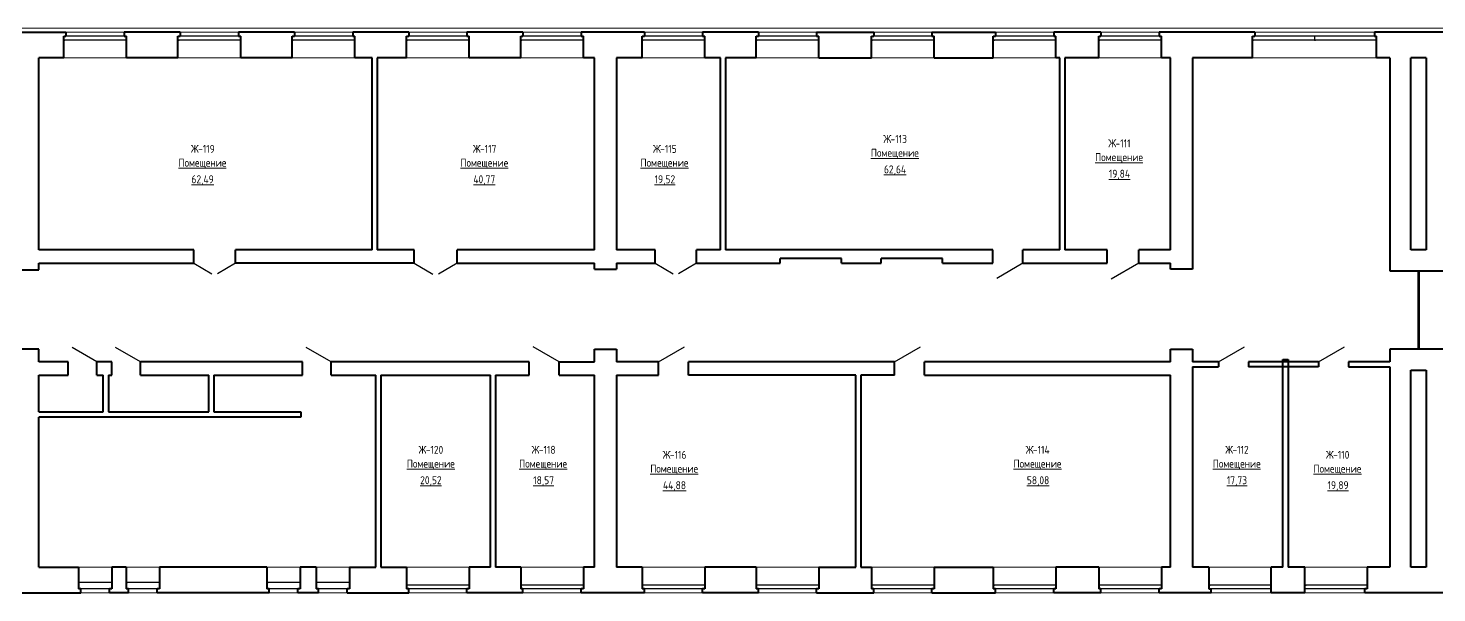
# Model space of a CAD drawing. Header units: millimetres. Extents: x -24 to 373619, y 275 to 149465.
# Drawn here: x 274199 to 318219, y 127815 to 145465 of the extents above; entities that cross this region are included whole.
import ezdxf

# ---------------------------------------------------------------- set-up
doc = ezdxf.new("R2010")
doc.units = ezdxf.units.MM
for name, color, linetype, lineweight in [('Двери', 7, 'Continuous', 18), ('Каркас_Импост', 7, 'Continuous', 30), ('Марки помещений', 7, 'Continuous', 18), ('Окна', 7, 'Continuous', 18), ('Остекление', 7, 'Continuous', 30), ('Панель', 7, 'Continuous', 30), ('Стены', 7, 'Continuous', 18), ('Стены разрез', 7, 'Continuous', 40)]:
    doc.layers.add(name, color=color, linetype=linetype, lineweight=lineweight)
doc.styles.add('GOST Common_1', font='GOST Common.ttf', dxfattribs={"width": 0.9, "height": 250})

# ---------------------------------------------------------------- blocks, each defined once
blk = doc.blocks.new('AC_Дверь_Двупольная_ДеревяннаяВнутренняя_филенчатая_с_верхом - 1260х2080-580178-001_Весь этаж')
at = {"layer": 'Панель'}
for p, q in [((-650, -210), (-87, -535)), ((650, -210), (87, -535))]:
    blk.add_line(p, q, dxfattribs=at)
blk = doc.blocks.new('AC_Дверь_Однопольная_ДеревяннаяВнутренняя_ГОСТ6629-88 - 860х2080h-580184-001_Весь этаж')
at = {"layer": 'Панель'}
blk.add_line((-450, -210), (329, -660), dxfattribs=at)
blk = doc.blocks.new('AC_Дверь_Двупольная_ДеревяннаяВнутренняя_филенчатая - 1300х3000 _с верхней филенкой_-1358584-001_Весь этаж')
at = {"layer": 'Панель'}
for p, q in [((-670, -210), (-90, -545)), ((670, -210), (90, -545))]:
    blk.add_line(p, q, dxfattribs=at)
blk = doc.blocks.new('ИРНИТУ_Дверь_Однопольная_ДеревяннаяВнутренняя_филенчатая - 900х2080-1341271-001_Весь этаж')
at = {"layer": 'Панель'}
blk.add_line((-470, -210), (344, -680), dxfattribs=at)
blk = doc.blocks.new('ИРНИТУ_Дверь_Однопольная_ДеревяннаяВнутренняя_филенчатая - 900х2080-1341260-001_Весь этаж')
at = {"layer": 'Панель'}
blk.add_line((-470, 210), (344, 680), dxfattribs=at)
blk = doc.blocks.new('ИРНИТУ_Дверь_Однопольная_ДеревяннаяВнутренняя_филенчатая - 900х2080-1341269-001_Весь этаж')
at = {"layer": 'Панель'}
blk.add_line((-470, 80), (344, 550), dxfattribs=at)
blk = doc.blocks.new('ИРНИТУ_Дверь_Однопольная_ДеревяннаяВнутренняя_филенчатая - 950х2250 _без верхней филенки_-1357671-001_Весь этаж')
at = {"layer": 'Панель'}
blk.add_line((-495, 210), (362, 705), dxfattribs=at)
blk = doc.blocks.new('ИРНИТУ-Окно-ГОСТ23166-99_4_2_Створки - 1920 x 2350-678678-001_Весь этаж')
at = {"layer": 'Каркас_Импост'}
for p, q in [((-1018.1, -160), (941.9, -160)), ((-1018.1, -280), (-1018.1, -160)), ((-1018.1, -160), (-983.1, -160)), ((-1018.1, -280), (941.9, -280)), ((-1018.1, -280), (-983.1, -280)), ((941.9, -160), (906.9, -160)), ((941.9, -280), (906.9, -280)), ((941.9, -280), (941.9, -160))]:
    blk.add_line(p, q, dxfattribs=at)
blk = doc.blocks.new('ИРНИТУ-Окно-ГОСТ23166-99_4_2_Створки - 1920 x 2350-678674-001_Весь этаж')
at = {"layer": 'Каркас_Импост'}
for p, q in [((-1008.1, -160), (931.9, -160)), ((-1008.1, -280), (-1008.1, -160)), ((-1008.1, -160), (-973.1, -160)), ((-1008.1, -280), (931.9, -280)), ((-1008.1, -280), (-993.1, -280)), ((931.9, -160), (896.9, -160)), ((931.9, -280), (896.9, -280)), ((931.9, -280), (931.9, -160))]:
    blk.add_line(p, q, dxfattribs=at)
blk = doc.blocks.new('ИРНИТУ-Окно-ГОСТ23166-99_4_2_Створки - 1920 x 2350-678676-001_Весь этаж')
at = {"layer": 'Каркас_Импост'}
for p, q in [((-1008.1, -160), (931.9, -160)), ((-1008.1, -280), (-1008.1, -160)), ((-1008.1, -160), (-973.1, -160)), ((-1008.1, -280), (931.9, -280)), ((-1008.1, -280), (-973.1, -280)), ((931.9, -160), (896.9, -160)), ((931.9, -280), (916.9, -280)), ((931.9, -280), (931.9, -160))]:
    blk.add_line(p, q, dxfattribs=at)
blk = doc.blocks.new('ИРНИТУ-Окно-ГОСТ23166-99_2_1_Створка - 1000 x 1800-942858-001_Весь этаж')
at = {"layer": 'Каркас_Импост'}
for p, q in [((-1018.1, 280), (21.9, 280)), ((-1018.1, 280), (-1018.1, 80)), ((-1018.1, 280), (-983.1, 280)), ((-1018.1, 80), (21.9, 80)), ((-1018.1, 80), (-983.1, 80)), ((21.9, 280), (-13.1, 280)), ((21.9, 80), (-13.1, 80)), ((21.9, 280), (21.9, 80))]:
    blk.add_line(p, q, dxfattribs=at)
blk = doc.blocks.new('ИРНИТУ-Окно-ГОСТ23166-99_4_2_Створки - 1920 x 2350-580180-001_Весь этаж')
at = {"layer": 'Каркас_Импост'}
for p, q in [((-1018.1, 280), (941.9, 280)), ((-1018.1, 280), (-1018.1, 160)), ((-1018.1, 280), (-983.1, 280)), ((-1018.1, 160), (941.9, 160)), ((-1018.1, 160), (-983.1, 160)), ((941.9, 280), (906.9, 280)), ((941.9, 160), (906.9, 160)), ((941.9, 280), (941.9, 160))]:
    blk.add_line(p, q, dxfattribs=at)
blk = doc.blocks.new('ИРНИТУ-Окно-ГОСТ23166-99_4_2_Створки - 1920 x 2350-678668-001_Весь этаж')
at = {"layer": 'Каркас_Импост'}
for p, q in [((-1008.1, 280), (931.9, 280)), ((-1008.1, 280), (-1008.1, 160)), ((-1008.1, 280), (-993.1, 280)), ((-1008.1, 160), (931.9, 160)), ((-1008.1, 160), (-973.1, 160)), ((931.9, 280), (896.9, 280)), ((931.9, 160), (896.9, 160)), ((931.9, 280), (931.9, 160))]:
    blk.add_line(p, q, dxfattribs=at)
blk = doc.blocks.new('ИРНИТУ-Окно-ГОСТ23166-99_4_2_Створки - 1920 x 2350-678665-001_Весь этаж')
at = {"layer": 'Каркас_Импост'}
for p, q in [((-1008.1, 280), (931.9, 280)), ((-1008.1, 280), (-1008.1, 160)), ((-1008.1, 280), (-973.1, 280)), ((-1008.1, 160), (931.9, 160)), ((-1008.1, 160), (-973.1, 160)), ((931.9, 160), (896.9, 160)), ((931.9, 280), (916.9, 280)), ((931.9, 280), (931.9, 160))]:
    blk.add_line(p, q, dxfattribs=at)
blk = doc.blocks.new('Противодымная перегородка Тип2 - Противодымная перегородка Тип2-1290416-001_Весь этаж')
at = {"layer": 'Каркас_Импост'}
for p, q in [((-1120, 25), (-1220, 25)), ((-1220, 25), (-1220, -25)), ((-1120, 10), (-1120, 25)), ((-1010, 25), (-1110, 25)), ((-1110, 25), (-1110, 10)), ((-1010, 10), (-1010, 25)), ((-5, 25), (-105, 25)), ((-105, 25), (-105, 10)), ((-5, -25), (-5, 25)), ((105, 25), (5, 25)), ((5, 25), (5, -25)), ((105, 10), (105, 25)), ((1110, 25), (1010, 25)), ((1010, 25), (1010, 10)), ((1110, 10), (1110, 25)), ((1220, 25), (1120, 25)), ((1120, 25), (1120, 10)), ((1220, -25), (1220, 25)), ((-1220, -25), (-1120, -25)), ((-1120, -25), (-1120, -10)), ((-1110, -10), (-1110, -25)), ((-1110, -25), (-1010, -25)), ((-1010, -25), (-1010, -10)), ((-105, -10), (-105, -25)), ((-105, -25), (-5, -25)), ((5, -25), (105, -25)), ((105, -25), (105, -10)), ((1010, -10), (1010, -25)), ((1010, -25), (1110, -25)), ((1110, -25), (1110, -10)), ((1120, -10), (1120, -25)), ((1120, -25), (1220, -25))]:
    blk.add_line(p, q, dxfattribs=at)
at = {"layer": 'Каркас_Импост', "lineweight": 18}
for p, q in [((-1010, 25), (-105, 25)), ((105, 25), (1010, 25)), ((-105, -25), (-1010, -25)), ((1010, -25), (105, -25))]:
    blk.add_line(p, q, dxfattribs=at)
at = {"layer": 'Остекление', "lineweight": 18}
for p, q in [((-1120, 10), (-50, 10)), ((-1120, 10), (-1120, -10)), ((-50, -10), (-50, 10)), ((50, 10), (1120, 10)), ((50, 10), (50, -10)), ((1120, -10), (1120, 10)), ((-50, -10), (-1120, -10)), ((1120, -10), (50, -10))]:
    blk.add_line(p, q, dxfattribs=at)

msp = doc.modelspace()

# ---------------------------------------------------------------- linework, layer by layer
at = {"layer": 'Стены'}
for p, q in [((273639, 145465), (354839, 145465)), ((275379, 145335), (277199, 145335)), ((278949, 145335), (280769, 145335)), ((282519, 145335), (284339, 145335)), ((286089, 145335), (287909, 145335)), ((289659, 145335), (291479, 145335)), ((293455, 145335), (295275, 145335)), ((297017, 145335), (298837, 145335)), ((300622, 145335), (302442, 145335)), ((304427, 145335), (306247, 145335)), ((307722, 145335), (309542, 145335)), ((312527, 145335), (316267, 145335)), ((277269, 144535), (275309, 144535)), ((280839, 144535), (278879, 144535)), ((284409, 144535), (282449, 144535)), ((287979, 144535), (286019, 144535)), ((291549, 144535), (289589, 144535)), ((295345, 144535), (293385, 144535)), ((298907, 144535), (296947, 144535)), ((302512, 144535), (300552, 144535)), ((306317, 144535), (304357, 144535)), ((309612, 144535), (307652, 144535)), ((316337, 144535), (312457, 144535)), ((275769, 128615), (276809, 128615)), ((277264, 128615), (278304, 128615)), ((281659, 128615), (282699, 128615)), ((283197, 128615), (284237, 128615)), ((286019, 128615), (287979, 128615)), ((289589, 128615), (291549, 128615)), ((293385, 128615), (295345, 128615)), ((296947, 128615), (298907, 128615)), ((300552, 128615), (302512, 128615)), ((304357, 128615), (306317, 128615)), ((307652, 128615), (309612, 128615)), ((311098, 128615), (313038, 128615)), ((314097, 128615), (316037, 128615)), ((276739, 127815), (275839, 127815)), ((278234, 127815), (277334, 127815)), ((282629, 127815), (281729, 127815)), ((284167, 127815), (283267, 127815)), ((287909, 127815), (286089, 127815)), ((291479, 127815), (289659, 127815)), ((295275, 127815), (293455, 127815)), ((298837, 127815), (297017, 127815)), ((302442, 127815), (300622, 127815)), ((306247, 127815), (304427, 127815)), ((309542, 127815), (307722, 127815)), ((313038, 127815), (311168, 127815)), ((315967, 127815), (314097, 127815))]:
    msp.add_line(p, q, dxfattribs=at)
at = {"layer": 'Стены разрез'}
for p, q in [((273509, 145335), (275379, 145335)), ((275379, 145335), (275379, 145215)), ((278949, 145335), (277199, 145335)), ((277199, 145335), (277199, 145215)), ((278949, 145335), (278949, 145215)), ((282519, 145335), (280769, 145335)), ((280769, 145335), (280769, 145215)), ((282519, 145335), (282519, 145215)), ((286089, 145335), (284339, 145335)), ((284339, 145335), (284339, 145215)), ((286089, 145335), (286089, 145215)), ((289659, 145335), (287909, 145335)), ((287909, 145335), (287909, 145215)), ((289659, 145335), (289659, 145215)), ((293455, 145335), (291479, 145335)), ((291479, 145335), (291479, 145215)), ((293455, 145335), (293455, 145215)), ((297017, 145335), (295275, 145335)), ((295275, 145335), (295275, 145215)), ((297017, 145335), (297017, 145215)), ((298837, 145335), (300622, 145335)), ((298837, 145335), (298837, 145215)), ((300622, 145335), (300622, 145215)), ((302442, 145335), (304427, 145335)), ((302442, 145335), (302442, 145215)), ((304427, 145335), (304427, 145215)), ((307722, 145335), (306247, 145335)), ((306247, 145335), (306247, 145215)), ((307722, 145335), (307722, 145215)), ((312527, 145335), (309542, 145335)), ((309542, 145335), (309542, 145215)), ((312527, 145335), (312527, 145215)), ((319417, 145335), (316267, 145335)), ((316267, 145335), (316267, 145215)), ((275309, 145215), (275379, 145215)), ((275309, 144535), (275309, 145215)), ((277199, 145215), (277269, 145215)), ((277269, 144535), (277269, 145215)), ((278879, 145215), (278949, 145215)), ((278879, 144535), (278879, 145215)), ((280769, 145215), (280839, 145215)), ((280839, 144535), (280839, 145215)), ((282449, 145215), (282519, 145215)), ((282449, 144535), (282449, 145215)), ((284339, 145215), (284409, 145215)), ((284409, 144535), (284409, 145215)), ((286019, 145215), (286089, 145215)), ((286019, 144535), (286019, 145215)), ((287909, 145215), (287979, 145215)), ((287979, 144535), (287979, 145215)), ((289589, 145215), (289659, 145215)), ((289589, 144535), (289589, 145215)), ((291479, 145215), (291549, 145215)), ((291549, 144535), (291549, 145215)), ((293385, 145215), (293455, 145215)), ((293385, 144535), (293385, 145215)), ((295275, 145215), (295345, 145215)), ((295345, 144535), (295345, 145215)), ((296947, 145215), (297017, 145215)), ((296947, 144535), (296947, 145215)), ((298837, 145215), (298907, 145215)), ((298907, 144535), (298907, 145215)), ((300552, 145215), (300622, 145215)), ((300552, 144535), (300552, 145215)), ((302442, 145215), (302512, 145215)), ((302512, 144535), (302512, 145215)), ((304357, 145215), (304427, 145215)), ((304357, 144535), (304357, 145215)), ((306247, 145215), (306317, 145215)), ((306317, 144535), (306317, 145215)), ((307652, 145215), (307722, 145215)), ((307652, 144535), (307652, 145215)), ((309542, 145215), (309612, 145215)), ((309612, 144535), (309612, 145215)), ((312457, 145215), (312527, 145215)), ((312457, 144535), (312457, 145215)), ((316267, 145215), (316337, 145215)), ((316337, 144535), (316337, 145215)), ((274529, 138535), (274529, 144535)), ((275309, 144535), (274529, 144535)), ((278879, 144535), (277269, 144535)), ((282449, 144535), (280839, 144535)), ((284944, 144535), (284409, 144535)), ((284944, 138535), (284944, 144535)), ((286019, 144535), (285104, 144535)), ((285104, 144535), (285104, 138535)), ((289589, 144535), (287979, 144535)), ((291899, 144535), (291549, 144535)), ((291899, 138535), (291899, 144535)), ((293385, 144535), (292579, 144535)), ((292579, 144535), (292579, 138535)), ((295833, 144535), (295345, 144535)), ((295833, 138535), (295833, 144535)), ((296947, 144535), (295993, 144535)), ((295993, 144535), (295993, 138535)), ((298907, 144535), (300552, 144535)), ((302512, 144535), (304357, 144535)), ((306433, 144535), (306317, 144535)), ((306433, 138535), (306433, 144535)), ((307652, 144535), (306593, 144535)), ((306593, 144535), (306593, 138535)), ((309899, 144535), (309612, 144535)), ((309899, 138535), (309899, 144535)), ((312457, 144535), (310579, 144535)), ((310579, 144535), (310579, 137935)), ((316749, 144535), (316337, 144535)), ((316749, 144535), (316749, 137875)), ((317889, 144535), (317409, 144535)), ((317409, 138535), (317409, 144535)), ((317889, 144535), (317889, 138535)), ((279374, 138535), (274529, 138535)), ((279374, 138115), (279374, 138535)), ((284944, 138535), (280674, 138535)), ((280674, 138115), (280674, 138535)), ((286261, 138535), (285104, 138535)), ((286261, 138115), (286261, 138535)), ((291899, 138535), (287601, 138535)), ((287601, 138115), (287601, 138535)), ((293788, 138535), (292579, 138535)), ((293788, 138115), (293788, 138535)), ((295833, 138535), (295088, 138535)), ((295088, 138115), (295088, 138535)), ((304343, 138535), (295993, 138535)), ((299613, 138265), (297693, 138265)), ((297693, 138115), (297693, 138265)), ((299613, 138115), (299613, 138265)), ((302773, 138265), (300853, 138265)), ((300853, 138115), (300853, 138265)), ((302773, 138115), (302773, 138265)), ((304343, 138115), (304343, 138535)), ((306433, 138535), (305283, 138535)), ((305283, 138115), (305283, 138535)), ((307913, 138535), (306593, 138535)), ((307913, 138115), (307913, 138535)), ((309899, 138535), (308903, 138535)), ((308903, 138115), (308903, 138535)), ((317889, 138535), (317409, 138535)), ((272729, 137915), (274529, 137915)), ((274529, 137915), (274529, 138115)), ((274529, 138115), (279374, 138115)), ((286261, 138115), (280674, 138115)), ((287601, 138115), (291899, 138115)), ((291899, 137935), (291899, 138115)), ((291899, 137935), (292579, 137935)), ((292579, 138115), (292579, 137935)), ((292579, 138115), (293788, 138115)), ((295088, 138115), (297693, 138115)), ((299613, 138115), (300853, 138115)), ((302773, 138115), (304343, 138115)), ((305283, 138115), (307913, 138115)), ((308903, 138115), (309899, 138115)), ((309899, 137935), (309899, 138115)), ((310579, 137935), (309899, 137935)), ((316749, 137875), (318549, 137875)), ((274529, 135435), (272709, 135435)), ((274529, 135035), (274529, 135435)), ((291899, 135035), (291899, 135435)), ((291899, 135435), (292579, 135435)), ((292579, 135435), (292579, 135035)), ((309899, 135035), (309899, 135435)), ((309899, 135435), (310579, 135435)), ((310579, 135435), (310579, 135035)), ((318549, 135435), (316749, 135435)), ((316749, 135435), (316749, 135035)), ((275449, 135035), (274529, 135035)), ((275449, 134615), (275449, 135035)), ((276809, 135035), (276349, 135035)), ((276349, 134615), (276349, 135035)), ((276809, 134615), (276809, 135035)), ((282769, 135035), (277709, 135035)), ((277709, 134615), (277709, 135035)), ((282769, 134615), (282769, 135035)), ((289854, 135035), (283669, 135035)), ((283669, 134615), (283669, 135035)), ((289854, 134615), (289854, 135035)), ((290794, 135035), (291899, 135035)), ((290794, 134615), (290794, 135035)), ((293893, 135035), (292579, 135035)), ((293893, 134615), (293893, 135035)), ((301269, 135035), (294833, 135035)), ((294833, 134615), (294833, 135035)), ((301269, 134615), (301269, 135035)), ((309899, 135035), (302209, 135035)), ((302209, 134615), (302209, 135035)), ((311393, 135035), (310579, 135035)), ((310579, 134875), (310579, 128615)), ((310579, 134875), (311393, 134875)), ((311393, 135035), (311393, 134875)), ((314519, 135035), (312333, 135035)), ((312333, 135035), (312333, 134875)), ((314519, 134875), (312333, 134875)), ((313411, 128615), (313411, 135105)), ((313411, 135105), (313571, 135105)), ((313571, 135105), (313571, 128615)), ((314519, 135035), (314519, 134875)), ((316749, 135035), (315459, 135035)), ((315459, 135035), (315459, 134875)), ((315459, 134875), (316749, 134875)), ((316749, 134875), (316749, 128615)), ((317409, 134775), (317889, 134775)), ((317409, 128615), (317409, 134775)), ((317889, 134775), (317889, 128615)), ((274529, 133471), (274529, 134615)), ((274529, 134615), (275449, 134615)), ((276349, 134615), (276544, 134615)), ((276544, 133471), (276544, 134615)), ((276704, 134615), (276809, 134615)), ((276704, 134615), (276704, 133471)), ((277709, 134615), (279844, 134615)), ((279844, 133471), (279844, 134615)), ((280004, 134615), (282769, 134615)), ((280004, 134615), (280004, 133471)), ((283669, 134615), (285064, 134615)), ((285064, 128615), (285064, 134615)), ((285224, 134615), (288644, 134615)), ((285224, 134615), (285224, 128615)), ((288644, 128615), (288644, 134615)), ((288804, 134615), (289854, 134615)), ((288804, 134615), (288804, 128615)), ((290794, 134615), (291899, 134615)), ((291899, 128615), (291899, 134615)), ((292579, 134615), (292579, 128615)), ((292579, 134615), (293893, 134615)), ((300059, 134615), (294833, 134615)), ((300059, 128615), (300059, 134615)), ((300219, 134615), (300219, 128615)), ((301269, 134615), (300219, 134615)), ((302209, 134615), (309899, 134615)), ((309899, 128615), (309899, 134615)), ((274529, 133471), (276544, 133471)), ((276704, 133471), (279844, 133471)), ((280004, 133471), (282724, 133471)), ((282724, 133471), (282724, 133311)), ((274529, 128615), (274529, 133311)), ((282724, 133311), (274529, 133311)), ((274529, 128615), (275769, 128615)), ((275769, 128615), (275769, 127935)), ((277264, 128615), (276809, 128615)), ((276809, 128615), (276809, 127935)), ((277264, 128615), (277264, 127935)), ((281659, 128615), (278304, 128615)), ((278304, 128615), (278304, 127935)), ((281659, 128615), (281659, 127935)), ((283197, 128615), (282699, 128615)), ((282699, 128615), (282699, 127935)), ((283197, 128615), (283197, 127935)), ((284237, 128615), (285064, 128615)), ((284237, 128615), (284237, 127935)), ((285224, 128615), (286019, 128615)), ((286019, 128615), (286019, 127935)), ((288644, 128615), (287979, 128615)), ((287979, 128615), (287979, 127935)), ((289589, 128615), (288804, 128615)), ((289589, 128615), (289589, 127935)), ((291899, 128615), (291549, 128615)), ((291549, 128615), (291549, 127935)), ((293385, 128615), (292579, 128615)), ((293385, 128615), (293385, 127935)), ((296947, 128615), (295345, 128615)), ((295345, 128615), (295345, 127935)), ((296947, 128615), (296947, 127935)), ((298907, 128615), (300059, 128615)), ((298907, 128615), (298907, 127935)), ((300219, 128615), (300552, 128615)), ((300552, 128615), (300552, 127935)), ((302512, 128615), (304357, 128615)), ((302512, 128615), (302512, 127935)), ((304357, 128615), (304357, 127935)), ((307652, 128615), (306317, 128615)), ((306317, 128615), (306317, 127935)), ((307652, 128615), (307652, 127935)), ((309899, 128615), (309612, 128615)), ((309612, 128615), (309612, 127935)), ((311098, 128615), (310579, 128615)), ((311098, 128615), (311098, 127935)), ((313411, 128615), (313038, 128615)), ((313038, 127815), (313038, 128615)), ((314097, 128615), (313571, 128615)), ((314097, 127815), (314097, 128615)), ((316749, 128615), (316037, 128615)), ((316037, 128615), (316037, 127935)), ((317889, 128615), (317409, 128615)), ((273619, 127815), (275839, 127815)), ((275839, 127935), (275769, 127935)), ((275839, 127815), (275839, 127935)), ((276809, 127935), (276739, 127935)), ((276739, 127815), (276739, 127935)), ((277334, 127815), (276739, 127815)), ((277334, 127935), (277264, 127935)), ((277334, 127815), (277334, 127935)), ((278304, 127935), (278234, 127935)), ((278234, 127815), (278234, 127935)), ((281729, 127815), (278234, 127815)), ((281729, 127935), (281659, 127935)), ((281729, 127815), (281729, 127935)), ((282699, 127935), (282629, 127935)), ((282629, 127815), (282629, 127935)), ((283267, 127815), (282629, 127815)), ((283267, 127935), (283197, 127935)), ((283267, 127815), (283267, 127935)), ((284237, 127935), (284167, 127935)), ((284167, 127815), (284167, 127935)), ((284167, 127815), (286089, 127815)), ((286089, 127935), (286019, 127935)), ((286089, 127815), (286089, 127935)), ((287979, 127935), (287909, 127935)), ((287909, 127815), (287909, 127935)), ((289659, 127815), (287909, 127815)), ((289659, 127935), (289589, 127935)), ((289659, 127815), (289659, 127935)), ((291549, 127935), (291479, 127935)), ((291479, 127815), (291479, 127935)), ((293455, 127815), (291479, 127815)), ((293455, 127935), (293385, 127935)), ((293455, 127815), (293455, 127935)), ((295345, 127935), (295275, 127935)), ((295275, 127815), (295275, 127935)), ((297017, 127815), (295275, 127815)), ((297017, 127935), (296947, 127935)), ((297017, 127815), (297017, 127935)), ((298907, 127935), (298837, 127935)), ((298837, 127815), (298837, 127935)), ((298837, 127815), (300622, 127815)), ((300622, 127935), (300552, 127935)), ((300622, 127815), (300622, 127935)), ((302512, 127935), (302442, 127935)), ((302442, 127815), (302442, 127935)), ((302442, 127815), (304427, 127815)), ((304427, 127935), (304357, 127935)), ((304427, 127815), (304427, 127935)), ((306317, 127935), (306247, 127935)), ((306247, 127815), (306247, 127935)), ((307722, 127815), (306247, 127815)), ((307722, 127935), (307652, 127935)), ((307722, 127815), (307722, 127935)), ((309612, 127935), (309542, 127935)), ((309542, 127815), (309542, 127935)), ((311168, 127815), (309542, 127815)), ((311098, 127935), (311168, 127935)), ((311168, 127815), (311168, 127935)), ((314097, 127815), (313038, 127815)), ((316037, 127935), (315967, 127935)), ((315967, 127815), (315967, 127935)), ((319417, 127815), (315967, 127815))]:
    msp.add_line(p, q, dxfattribs=at)

# ---------------------------------------------------------------- block references
at = {"layer": 'Двери'}
for name, p in [('AC_Дверь_Двупольная_ДеревяннаяВнутренняя_филенчатая_с_верхом - 1260х2080-580178-001_Весь этаж', (280024, 138325)), ('AC_Дверь_Двупольная_ДеревяннаяВнутренняя_филенчатая - 1300х3000 _с верхней филенкой_-1358584-001_Весь этаж', (286931, 138325)), ('AC_Дверь_Двупольная_ДеревяннаяВнутренняя_филенчатая_с_верхом - 1260х2080-580178-001_Весь этаж', (294438, 138325)), ('ИРНИТУ_Дверь_Однопольная_ДеревяннаяВнутренняя_филенчатая - 900х2080-1341260-001_Весь этаж', (294363, 134825)), ('ИРНИТУ_Дверь_Однопольная_ДеревяннаяВнутренняя_филенчатая - 900х2080-1341260-001_Весь этаж', (301739, 134825)), ('ИРНИТУ_Дверь_Однопольная_ДеревяннаяВнутренняя_филенчатая - 900х2080-1341269-001_Весь этаж', (311863, 134955)), ('ИРНИТУ_Дверь_Однопольная_ДеревяннаяВнутренняя_филенчатая - 900х2080-1341269-001_Весь этаж', (314989, 134955))]:
    msp.add_blockref(name, p, dxfattribs=at)
for name, p, rotation in [('ИРНИТУ_Дверь_Однопольная_ДеревяннаяВнутренняя_филенчатая - 900х2080-1341260-001_Весь этаж', (304813, 138325), 180), ('ИРНИТУ_Дверь_Однопольная_ДеревяннаяВнутренняя_филенчатая - 950х2250 _без верхней филенки_-1357671-001_Весь этаж', (308408, 138325), 180), ('Противодымная перегородка Тип2 - Противодымная перегородка Тип2-1290416-001_Весь этаж', (317649, 136655), 270), ('AC_Дверь_Однопольная_ДеревяннаяВнутренняя_ГОСТ6629-88 - 860х2080h-580184-001_Весь этаж', (275899, 134825), 180), ('AC_Дверь_Однопольная_ДеревяннаяВнутренняя_ГОСТ6629-88 - 860х2080h-580184-001_Весь этаж', (277259, 134825), 180), ('AC_Дверь_Однопольная_ДеревяннаяВнутренняя_ГОСТ6629-88 - 860х2080h-580184-001_Весь этаж', (283219, 134825), 180), ('ИРНИТУ_Дверь_Однопольная_ДеревяннаяВнутренняя_филенчатая - 900х2080-1341271-001_Весь этаж', (290324, 134825), 180)]:
    msp.add_blockref(name, p, dxfattribs=dict(at, rotation=rotation))
at = {"layer": 'Окна', "rotation": 180}
for name, p in [('ИРНИТУ-Окно-ГОСТ23166-99_4_2_Створки - 1920 x 2350-678678-001_Весь этаж', (276250, 144935)), ('ИРНИТУ-Окно-ГОСТ23166-99_4_2_Створки - 1920 x 2350-678678-001_Весь этаж', (279821, 144935)), ('ИРНИТУ-Окно-ГОСТ23166-99_4_2_Створки - 1920 x 2350-678678-001_Весь этаж', (283391, 144935)), ('ИРНИТУ-Окно-ГОСТ23166-99_4_2_Створки - 1920 x 2350-678678-001_Весь этаж', (286961, 144935)), ('ИРНИТУ-Окно-ГОСТ23166-99_4_2_Створки - 1920 x 2350-678678-001_Весь этаж', (290531, 144935)), ('ИРНИТУ-Окно-ГОСТ23166-99_4_2_Створки - 1920 x 2350-678678-001_Весь этаж', (294326, 144935)), ('ИРНИТУ-Окно-ГОСТ23166-99_4_2_Створки - 1920 x 2350-678678-001_Весь этаж', (297889, 144935)), ('ИРНИТУ-Окно-ГОСТ23166-99_4_2_Створки - 1920 x 2350-678678-001_Весь этаж', (301494, 144935)), ('ИРНИТУ-Окно-ГОСТ23166-99_4_2_Створки - 1920 x 2350-678678-001_Весь этаж', (305299, 144935)), ('ИРНИТУ-Окно-ГОСТ23166-99_4_2_Створки - 1920 x 2350-678678-001_Весь этаж', (308594, 144935)), ('ИРНИТУ-Окно-ГОСТ23166-99_4_2_Створки - 1920 x 2350-678674-001_Весь этаж', (313389, 144935)), ('ИРНИТУ-Окно-ГОСТ23166-99_4_2_Створки - 1920 x 2350-678676-001_Весь этаж', (315329, 144935)), ('ИРНИТУ-Окно-ГОСТ23166-99_2_1_Створка - 1000 x 1800-942858-001_Весь этаж', (275790, 128215)), ('ИРНИТУ-Окно-ГОСТ23166-99_2_1_Створка - 1000 x 1800-942858-001_Весь этаж', (277286, 128215)), ('ИРНИТУ-Окно-ГОСТ23166-99_2_1_Створка - 1000 x 1800-942858-001_Весь этаж', (281681, 128215)), ('ИРНИТУ-Окно-ГОСТ23166-99_2_1_Створка - 1000 x 1800-942858-001_Весь этаж', (283219, 128215)), ('ИРНИТУ-Окно-ГОСТ23166-99_4_2_Створки - 1920 x 2350-580180-001_Весь этаж', (286961, 128215)), ('ИРНИТУ-Окно-ГОСТ23166-99_4_2_Створки - 1920 x 2350-580180-001_Весь этаж', (290531, 128215)), ('ИРНИТУ-Окно-ГОСТ23166-99_4_2_Створки - 1920 x 2350-580180-001_Весь этаж', (294326, 128215)), ('ИРНИТУ-Окно-ГОСТ23166-99_4_2_Створки - 1920 x 2350-580180-001_Весь этаж', (297889, 128215)), ('ИРНИТУ-Окно-ГОСТ23166-99_4_2_Створки - 1920 x 2350-580180-001_Весь этаж', (301494, 128215)), ('ИРНИТУ-Окно-ГОСТ23166-99_4_2_Створки - 1920 x 2350-580180-001_Весь этаж', (305299, 128215)), ('ИРНИТУ-Окно-ГОСТ23166-99_4_2_Створки - 1920 x 2350-580180-001_Весь этаж', (308594, 128215)), ('ИРНИТУ-Окно-ГОСТ23166-99_4_2_Створки - 1920 x 2350-678668-001_Весь этаж', (312030, 128215)), ('ИРНИТУ-Окно-ГОСТ23166-99_4_2_Створки - 1920 x 2350-678665-001_Весь этаж', (315029, 128215))]:
    msp.add_blockref(name, p, dxfattribs=at)

# ---------------------------------------------------------------- texts
at = {"layer": 'Марки помещений', "lineweight": 9, "char_height": 250, "attachment_point": 1, "style": 'GOST Common_1'}
for s, insert, width in [('\\fGOST Common|b0|i0|c204|p34|;\\W.9;Ж', (279283, 141817), 274.18), ('-119', (279509, 141817), 663.8), ('\\fGOST Common|b0|i0|c204|p34|;\\W.9;Ж', (288093, 141817), 274.18), ('-117', (288319, 141817), 663.8), ('\\fGOST Common|b0|i0|c204|p34|;\\W.9;Ж', (293724, 141817), 274.18), ('-115', (293950, 141817), 663.8), ('\\fGOST Common|b0|i0|c204|p34|;\\W.9;Ж', (300922, 142126), 274.18), ('-113', (301148, 142126), 663.8), ('\\fGOST Common|b0|i0|c204|p34|;\\W.9;Ж', (307952, 141990), 274.18), ('-111', (308178, 141990), 606.08), ('\\LПомещение', (278896, 141386), 1875.95), ('\\LПомещение', (287706, 141386), 1875.95), ('\\LПомещение', (293337, 141386), 1875.95), ('\\LПомещение', (300535, 141695), 1875.95), ('\\LПомещение', (307541, 141559), 1875.95), ('\\L62,49', (279301, 140867), 894.68), ('\\L40,77', (288111, 140867), 894.68), ('\\L19,52', (293775, 140867), 815.32), ('\\L62,64', (300940, 141176), 894.68), ('\\L19,84', (307970, 141040), 836.96), ('\\fGOST Common|b0|i0|c204|p34|;\\W.9;Ж', (286397, 132410), 274.18), ('-120', (286623, 132410), 721.52), ('\\fGOST Common|b0|i0|c204|p34|;\\W.9;Ж', (289930, 132410), 274.18), ('-118', (290156, 132410), 663.8), ('\\fGOST Common|b0|i0|c204|p34|;\\W.9;Ж', (294027, 132254), 274.18), ('-116', (294253, 132254), 663.8), ('\\fGOST Common|b0|i0|c204|p34|;\\W.9;Ж', (305371, 132410), 274.18), ('-114', (305597, 132410), 685.44), ('\\fGOST Common|b0|i0|c204|p34|;\\W.9;Ж', (311605, 132410), 274.18), ('-112', (311831, 132410), 663.8), ('\\fGOST Common|b0|i0|c204|p34|;\\W.9;Ж', (314752, 132254), 274.18), ('-110', (314978, 132254), 663.8), ('\\LПомещение', (286034, 131979), 1875.95), ('\\LПомещение', (289543, 131979), 1875.95), ('\\LПомещение', (293640, 131823), 1875.95), ('\\LПомещение', (304993, 131979), 1875.95), ('\\LПомещение', (311218, 131979), 1875.95), ('\\LПомещение', (314365, 131823), 1875.95), ('\\L20,52', (286448, 131460), 873.04), ('\\L18,57', (289981, 131460), 815.32), ('\\L44,88', (294036, 131304), 916.33), ('\\L58,08', (305407, 131460), 873.04), ('\\L17,73', (311656, 131460), 815.32), ('\\L19,89', (314802, 131304), 815.32)]:
    msp.add_mtext(s, dxfattribs=dict(at, insert=insert, width=width))

doc.saveas('drawing.dxf')
